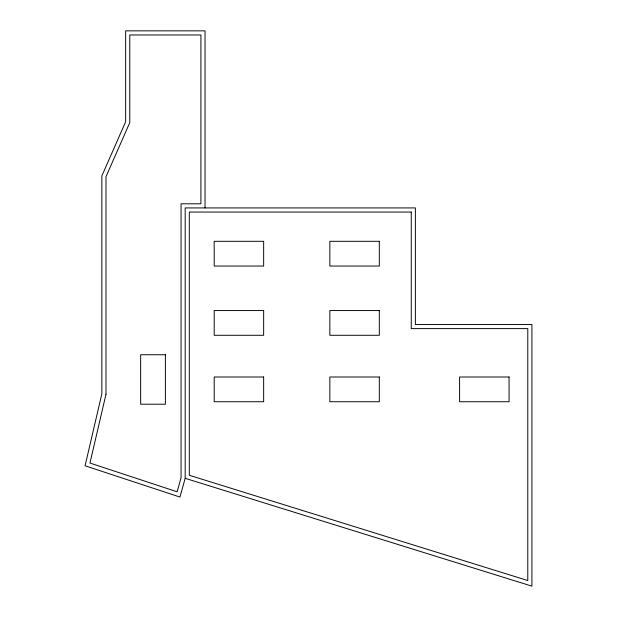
<?xml version="1.0" encoding="UTF-8"?>
<svg xmlns="http://www.w3.org/2000/svg" width="617" height="617" viewBox="0 0 617 617"><rect width="100%" height="100%" fill="white"/><g stroke="black" fill="none" stroke-linecap="round" stroke-linejoin="round"><path stroke-width="0.93" d="M185.177 478.314L531.916 586.15L531.916 324.496L415.38 324.496L415.38 207.929L185.177 207.929L185.177 478.314L179.948 497.047L85.084 465.789L101.859 393.769L101.859 175.891L125.644 121.78L125.644 30.85L205.037 30.85L205.037 207.929M105.985 394.248L89.959 463.058L177.141 491.788L181.059 477.743L181.059 203.803L200.911 203.803L200.911 34.968L129.771 34.968L129.771 122.644L105.985 176.755L105.985 394.248M411.261 212.047L189.303 212.047L189.303 475.275L527.79 580.551L527.79 328.614L411.261 328.614L411.261 212.047M263.652 241.309L214.192 241.309L214.192 266.043L263.652 266.043L263.652 241.309M379.316 241.309L329.848 241.309L329.848 266.043L379.316 266.043L379.316 241.309M263.652 310.559L214.192 310.559L214.192 335.286L263.652 335.286L263.652 310.559M379.316 310.559L329.848 310.559L329.848 335.286L379.316 335.286L379.316 310.559M165.387 354.744L140.653 354.744L140.653 404.204L165.387 404.204L165.387 354.744M263.652 377.002L214.192 377.002L214.192 401.736L263.652 401.736L263.652 377.002M379.316 377.002L329.848 377.002L329.848 401.736L379.316 401.736L379.316 377.002M509.071 377.002L459.611 377.002L459.611 401.736L509.071 401.736L509.071 377.002"/></g></svg>
